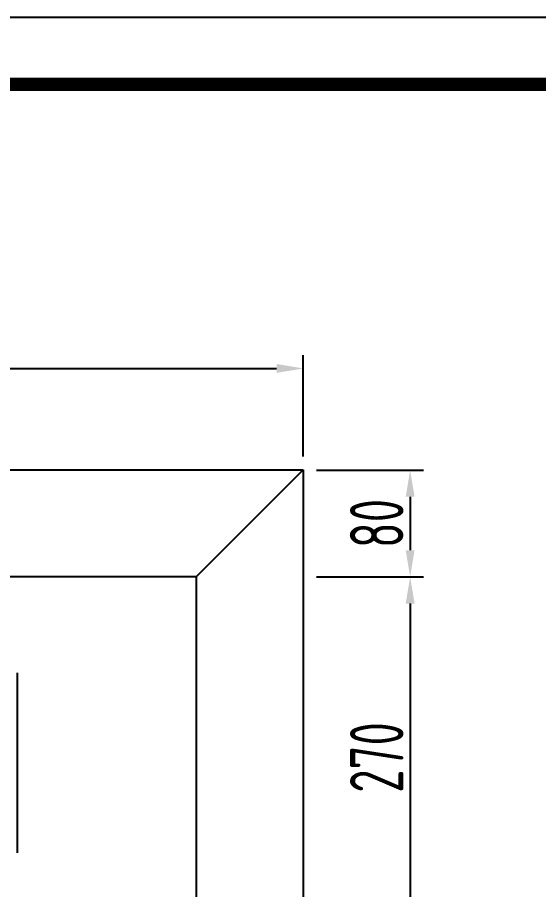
# Model space of a CAD drawing. Header units: millimetres. Extents: x 30557 to 235556, y -116603 to -73383.
# Drawn here: x 131885 to 132275, y -74035 to -73383 of the extents above; entities that cross this region are included whole.
import ezdxf

# ---------------------------------------------------------------- set-up
doc = ezdxf.new("R2010")
doc.units = ezdxf.units.MM
doc.layers.add('_Drawing', color=7, linetype='Continuous', lineweight=25)
doc.styles.add('supcon', font='sceie.shx', dxfattribs={"width": 0.75, "height": 40, "bigfont": 'sceic.shx'})
doc.dimstyles.new('supcon', dxfattribs={"dimtxt": 20, "dimasz": 20, "dimexe": 10, "dimexo": 10, "dimgap": 5, "dimtad": 1, "dimtoh": 1, "dimdec": 0, "dimzin": 0, "dimdsep": 46, "dimtxsty": 'supcon', "dimcen": 0.09, "dimclrd": 2, "dimclre": 2, "dimclrt": 2, "dimadec": 0, "dimazin": 0, "dimtfac": 1, "dimtdec": 0, "dimtofl": 0, "dimtmove": 0, "dimatfit": 3, "dimfxl": 1, "dimtolj": 1, "dimtzin": 0, "dimarcsym": 0})

# ---------------------------------------------------------------- blocks, each defined once
blk = doc.blocks.new('supcon图框')
at = {"linetype": 'Continuous'}
blk.add_line((6145.69, 4361.72), (1987.69, 4361.72), dxfattribs=at)
at = {"linetype": 'Continuous', "const_width": 10}
blk.add_lwpolyline([(2195.69, 4311.72), (6095.69, 4311.72), (6095.69, 1471.72), (2195.69, 1471.72)], close=True, dxfattribs=at)
blk = doc.blocks.new('*D485')
at = {"layer": '_Drawing', "color": 2, "linetype": 'Continuous', "lineweight": -2}
for p, q in [((131198.54, -73711.46), (131198.54, -73635.52)), ((132098.55, -73711.46), (132098.55, -73635.52)), ((131218.54, -73645.52), (132078.55, -73645.52))]:
    blk.add_line(p, q, dxfattribs=at)
at = {"layer": '_Drawing', "color": 2}
for points in [[(131218.54, -73642.19), (131218.54, -73648.85), (131198.54, -73645.52)], [(132078.55, -73648.85), (132078.55, -73642.19), (132098.55, -73645.52)]]:
    blk.add_solid(points, dxfattribs=at)
at = {"layer": 'DEFPOINTS', "color": 0}
for p in [(132098.55, -73645.52), (131198.54, -73721.46), (132098.55, -73721.46)]:
    blk.add_point(p, dxfattribs=at)
at = {"layer": '_Drawing', "color": 2, "insert": (131648.55, -73620.52), "char_height": 40, "attachment_point": 5, "style": 'supcon'}
blk.add_mtext('\\A1;900', dxfattribs=at)
blk = doc.blocks.new('*D494')
at = {"color": 2, "lineweight": -2}
for p, q in [((132108.55, -73801.46), (132188.54, -73801.46)), ((132178.54, -73821.46), (132178.54, -74051.52)), ((132108.55, -74071.52), (132188.54, -74071.52))]:
    blk.add_line(p, q, dxfattribs=at)
at = {"color": 2}
for points in [[(132181.87, -73821.46), (132175.2, -73821.46), (132178.54, -73801.46)], [(132175.2, -74051.52), (132181.87, -74051.52), (132178.54, -74071.52)]]:
    blk.add_solid(points, dxfattribs=at)
at = {"layer": 'DEFPOINTS', "color": 0}
for p in [(132098.55, -73801.46), (132098.55, -74071.52), (132178.54, -74071.52)]:
    blk.add_point(p, dxfattribs=at)
at = {"color": 2, "insert": (132153.54, -73936.49), "char_height": 40, "attachment_point": 5, "rotation": 90, "style": 'supcon'}
blk.add_mtext('\\A1;270', dxfattribs=at)
blk = doc.blocks.new('1756-A10-Z')
at = {"color": 7, "linetype": 'Continuous'}
blk.add_line((399.5, -131.13), (399.5, 3.42), dxfattribs=at)
blk = doc.blocks.new('*D513')
at = {"color": 2, "linetype": 'Continuous', "lineweight": -2}
for p, q in [((132108.54, -73721.52), (132188.54, -73721.52)), ((132178.54, -73741.52), (132178.54, -73781.46)), ((132118.55, -73801.46), (132188.54, -73801.46))]:
    blk.add_line(p, q, dxfattribs=at)
at = {"color": 2}
for points in [[(132181.87, -73741.52), (132175.21, -73741.52), (132178.54, -73721.52)], [(132175.21, -73781.46), (132181.87, -73781.46), (132178.54, -73801.46)]]:
    blk.add_solid(points, dxfattribs=at)
at = {"layer": 'DEFPOINTS', "color": 0}
for p in [(132098.54, -73721.52), (132108.55, -73801.46), (132178.54, -73801.46)]:
    blk.add_point(p, dxfattribs=at)
at = {"color": 2, "insert": (132153.54, -73761.49), "char_height": 40, "attachment_point": 5, "rotation": 90, "style": 'supcon'}
blk.add_mtext('\\A1;80', dxfattribs=at)

msp = doc.modelspace()

# ---------------------------------------------------------------- linework, layer by layer
msp.add_line((132018.54, -73801.46), (132098.55, -73721.46))
at = {"lineweight": -3}
msp.add_line((132018.55, -73801.46), (131278.55, -73801.46), dxfattribs=at)
at = {"layer": '_Drawing', "color": 1}
for p, q in [((131198.54, -73721.46), (132098.55, -73721.46)), ((132098.55, -73721.46), (132098.54, -75621.51))]:
    msp.add_line(p, q, dxfattribs=at)
at = {"layer": '_Drawing', "lineweight": -3}
msp.add_line((132018.55, -73801.45), (132018.54, -75411.73), dxfattribs=at)

# ---------------------------------------------------------------- block references
for name, p in [('supcon图框', (128600.87, -77744.68)), ('1756-A10-Z', (131485.2, -73876.67))]:
    msp.add_blockref(name, p)

# ---------------------------------------------------------------- dimensions: what is measured, and where the dimension line sits
at = {"linetype": 'Continuous'}
dim = msp.add_linear_dim(base=(132178.54, -73801.46), p1=(132098.54, -73721.52), p2=(132108.55, -73801.46), angle=90, dimstyle='supcon', dxfattribs=at)
dim.commit()
dim.dimension.update_dxf_attribs({"geometry": '*D513', "text_midpoint": (132178.54, -73761.49), "dimtype": 160})
dim = msp.add_linear_dim(base=(132178.54, -74071.52), p1=(132098.55, -73801.46), p2=(132098.55, -74071.52), angle=90, dimstyle='supcon')
dim.commit()
dim.dimension.update_dxf_attribs({"geometry": '*D494', "text_midpoint": (132153.54, -73936.49)})
at = {"layer": '_Drawing', "linetype": 'Continuous'}
dim = msp.add_linear_dim(base=(132098.55, -73645.52), p1=(131198.54, -73721.46), p2=(132098.55, -73721.46), dimstyle='supcon', dxfattribs=at)
dim.commit()
dim.dimension.update_dxf_attribs({"geometry": '*D485', "text_midpoint": (131648.55, -73620.52)})

doc.saveas('drawing.dxf')
